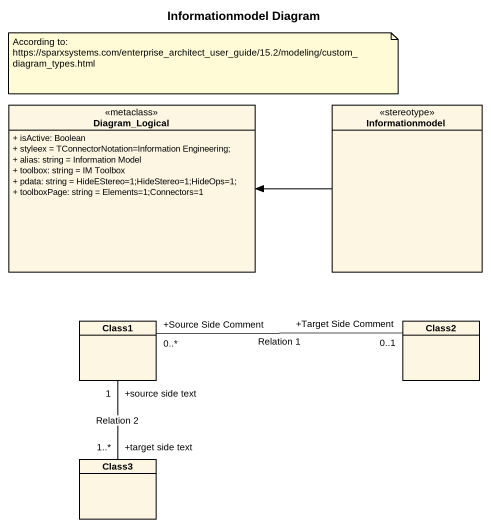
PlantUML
@startuml
title Informationmodel Diagram
hide circle
hide empty members
skinparam classAttributeIconSize 0
class Diagram_Logical <<metaclass>> {
  + isActive: Boolean
  + styleex = TConnectorNotation=Information Engineering;
  + alias: string = Information Model
  + toolbox: string = IM Toolbox
  + pdata: string = HideEStereo=1;HideStereo=1;HideOps=1;
  + toolboxPage: string = Elements=1;Connectors=1
}
class Informationmodel <<stereotype>>
class Class1
class Class2
class Class3
Informationmodel -left-> Diagram_Logical
Class1 "+Source Side Comment\n0..*" -right- "+Target Side Comment\n0..1" Class2 : Relation 1
Class1 "+source side text\n1" -- "+target side text\n1..*" Class3 : Relation 2
note as N1
  According to:
  https://sparxsystems.com/enterprise_architect_user_guide/15.2/modeling/custom_diagram_types.html
end note
@enduml
